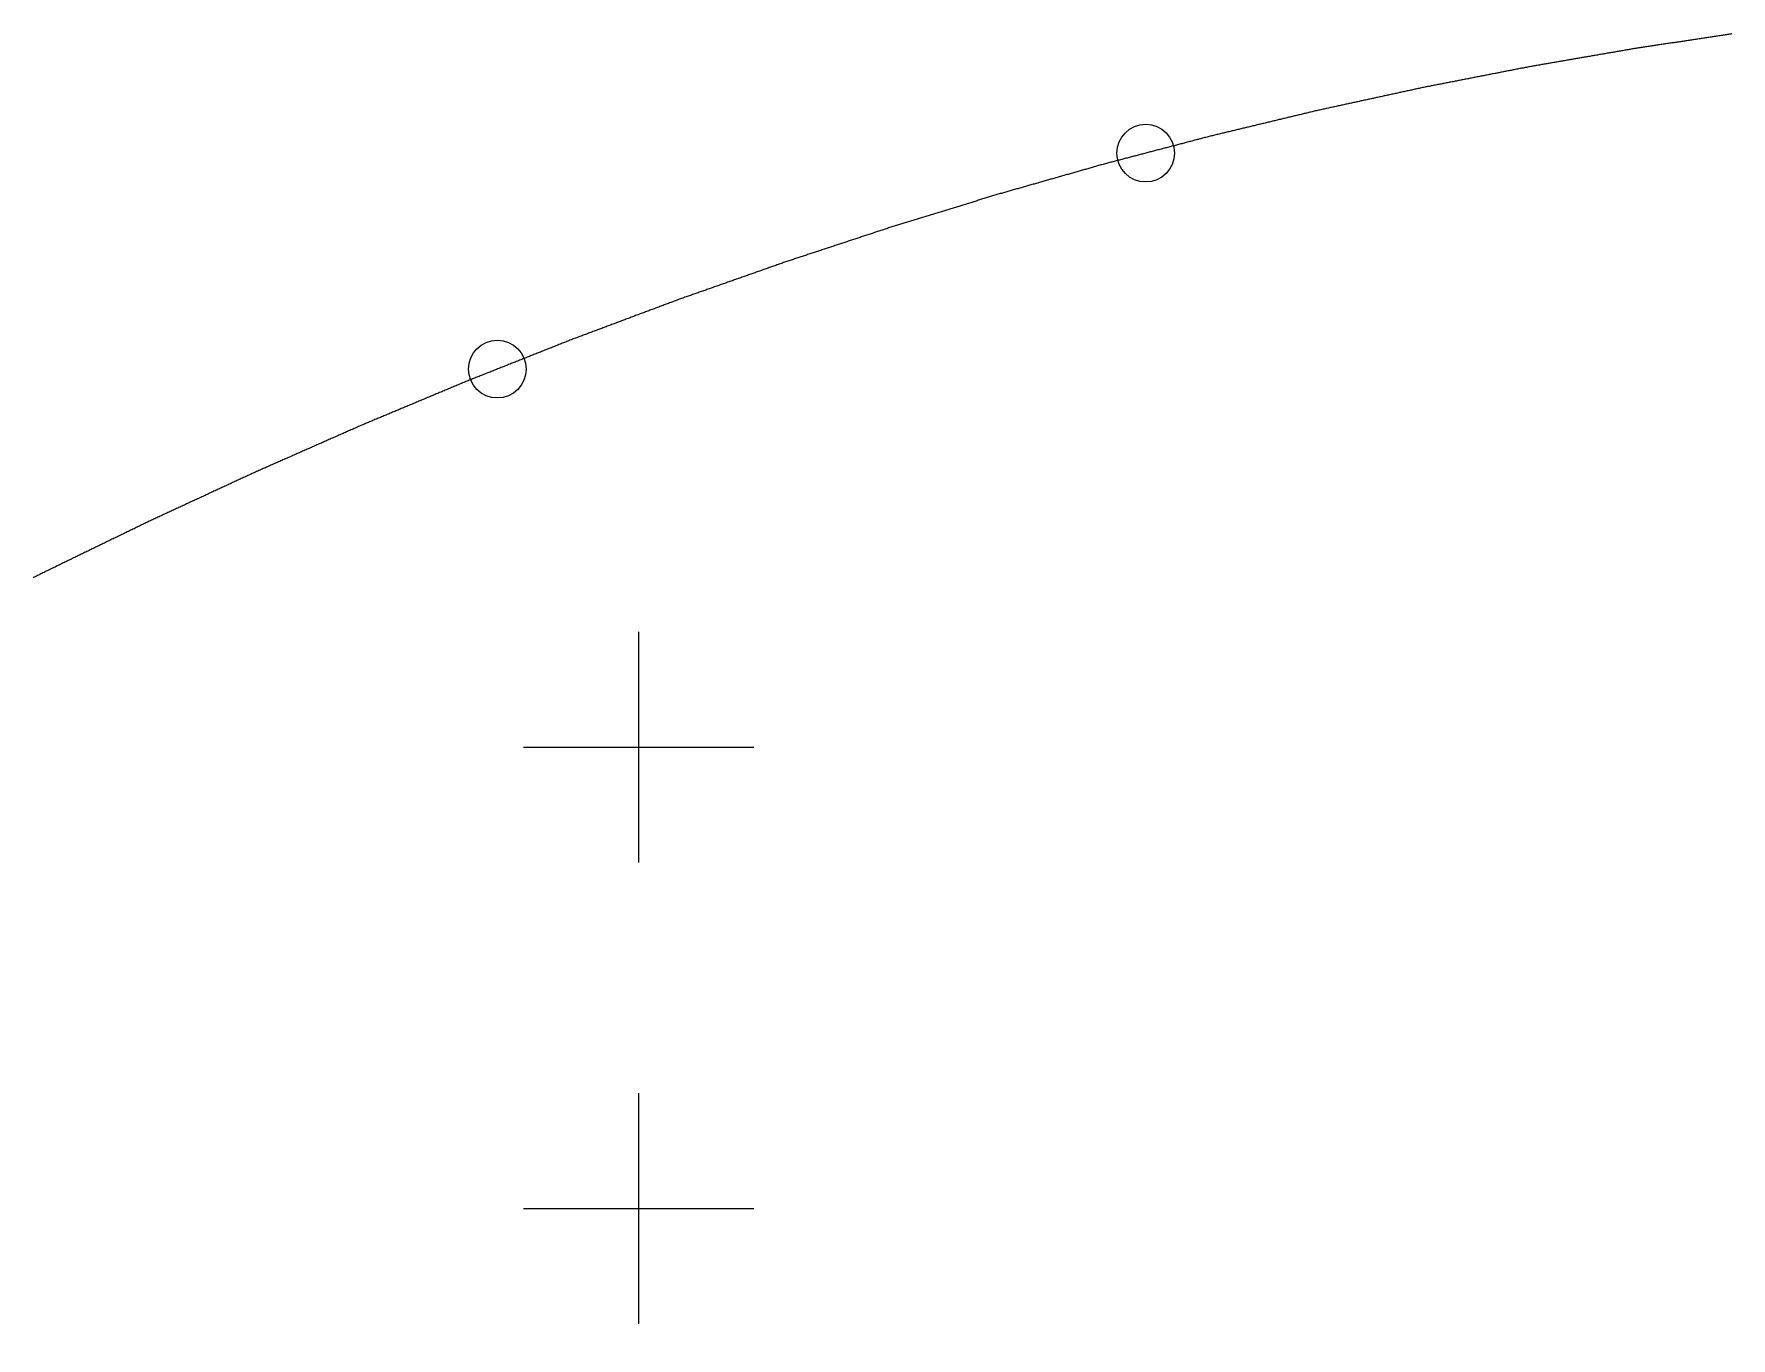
# Model space of a CAD drawing. Extents: x 2 to 292, y 1 to 254.
# Drawn here: x 131.33 to 146.05, y 20.42 to 31.73 of the extents above; entities that cross this region are included whole.
import ezdxf

# ---------------------------------------------------------------- set-up
doc = ezdxf.new("R2010")
doc.units = 0
doc.header["$PDMODE"] = 2
doc.header["$PDSIZE"] = 1
doc.layers.get('0').update_dxf_attribs({"linetype": 'CONTINUOUS'})
doc.layers.add('DRILLING', color=3, linetype='CONTINUOUS')
doc.layers.add('RIB_INDICATION', color=1, linetype='CONTINUOUS')

# ---------------------------------------------------------------- blocks, each defined once
blk = doc.blocks.new('*U103')
at = {"layer": 'DRILLING'}
blk.add_point((0, 0), dxfattribs=at)
blk = doc.blocks.new('*U104')
at = {"layer": 'DRILLING', "color": 0, "linetype": 'BYBLOCK'}
for p in [(0, 0), (4, 0), (8, 0)]:
    blk.add_blockref('*U103', p, dxfattribs=at)

msp = doc.modelspace()

# ---------------------------------------------------------------- linework, layer by layer
msp.add_polyline3d([(146.056, 31.7265, 0), (146.047, 31.725, 0), (146.037, 31.7236, 0), (146.028, 31.7222, 0), (146.018, 31.7208, 0), (146.009, 31.7193, 0), (145.999, 31.7179, 0), (145.99, 31.7165, 0), (145.98, 31.715, 0), (145.971, 31.7136, 0), (145.961, 31.7122, 0), (145.952, 31.7108, 0), (145.942, 31.7093, 0), (145.933, 31.7079, 0), (145.923, 31.7065, 0), (145.914, 31.7051, 0), (145.904, 31.7036, 0), (145.895, 31.7022, 0), (145.885, 31.7008, 0), (145.876, 31.6994, 0), (145.867, 31.6979, 0), (145.857, 31.6965, 0), (145.848, 31.6951, 0), (145.838, 31.6937, 0), (145.829, 31.6922, 0), (145.819, 31.6908, 0), (145.81, 31.6894, 0), (145.8, 31.688, 0), (145.791, 31.6865, 0), (145.781, 31.6851, 0), (145.772, 31.6837, 0), (145.762, 31.6823, 0), (145.753, 31.6808, 0), (145.743, 31.6794, 0), (145.734, 31.678, 0), (145.724, 31.6766, 0), (145.715, 31.6751, 0), (145.705, 31.6737, 0), (145.696, 31.6723, 0), (145.686, 31.6709, 0), (145.677, 31.6694, 0), (145.667, 31.668, 0), (145.658, 31.6666, 0), (145.648, 31.6652, 0), (145.639, 31.6637, 0), (145.63, 31.6623, 0), (145.62, 31.6609, 0), (145.611, 31.6595, 0), (145.601, 31.658, 0), (145.592, 31.6566, 0), (145.582, 31.6552, 0), (145.573, 31.6538, 0), (145.563, 31.6523, 0), (145.554, 31.6509, 0), (145.544, 31.6495, 0), (145.535, 31.6481, 0), (145.525, 31.6466, 0), (145.516, 31.6452, 0), (145.506, 31.6438, 0), (145.497, 31.6424, 0), (145.487, 31.6409, 0), (145.478, 31.6395, 0), (145.468, 31.6381, 0), (145.459, 31.6367, 0), (145.449, 31.6352, 0), (145.44, 31.6338, 0), (145.43, 31.6324, 0), (145.421, 31.631, 0), (145.411, 31.6295, 0), (145.402, 31.6281, 0), (145.393, 31.6267, 0), (145.383, 31.6253, 0), (145.374, 31.6238, 0), (145.364, 31.6224, 0), (145.355, 31.621, 0), (145.345, 31.6195, 0), (145.336, 31.6181, 0), (145.326, 31.6167, 0), (145.317, 31.6153, 0), (145.307, 31.6138, 0), (145.298, 31.6124, 0), (145.288, 31.611, 0), (145.279, 31.6096, 0), (145.269, 31.6081, 0), (145.26, 31.6067, 0), (145.25, 31.6053, 0), (145.241, 31.6039, 0), (145.231, 31.6024, 0), (145.222, 31.601, 0), (145.212, 31.5995, 0), (145.203, 31.5979, 0), (145.193, 31.5962, 0), (145.184, 31.5946, 0), (145.174, 31.593, 0), (145.165, 31.5913, 0), (145.156, 31.5897, 0), (145.146, 31.5881, 0), (145.137, 31.5864, 0), (145.127, 31.5848, 0), (145.118, 31.5831, 0), (145.108, 31.5815, 0), (145.099, 31.5799, 0), (145.089, 31.5782, 0), (145.08, 31.5766, 0), (145.07, 31.575, 0), (145.061, 31.5733, 0), (145.051, 31.5717, 0), (145.042, 31.57, 0), (145.032, 31.5684, 0), (145.023, 31.5668, 0), (145.013, 31.5651, 0), (145.004, 31.5635, 0), (144.994, 31.5618, 0), (144.985, 31.5602, 0), (144.975, 31.5586, 0), (144.966, 31.5569, 0), (144.956, 31.5553, 0), (144.947, 31.5537, 0), (144.937, 31.552, 0), (144.928, 31.5504, 0), (144.918, 31.5487, 0), (144.909, 31.5471, 0), (144.899, 31.5455, 0), (144.89, 31.5438, 0), (144.881, 31.5422, 0), (144.871, 31.5405, 0), (144.862, 31.5389, 0), (144.852, 31.5373, 0), (144.843, 31.5356, 0), (144.833, 31.534, 0), (144.824, 31.5324, 0), (144.814, 31.5307, 0), (144.805, 31.5291, 0), (144.795, 31.5274, 0), (144.786, 31.5258, 0), (144.776, 31.5242, 0), (144.767, 31.5225, 0), (144.757, 31.5209, 0), (144.748, 31.5193, 0), (144.738, 31.5176, 0), (144.729, 31.516, 0), (144.719, 31.5143, 0), (144.71, 31.5127, 0), (144.7, 31.5111, 0), (144.691, 31.5094, 0), (144.681, 31.5078, 0), (144.672, 31.5061, 0), (144.662, 31.5045, 0), (144.653, 31.5029, 0), (144.643, 31.5012, 0), (144.634, 31.4996, 0), (144.625, 31.498, 0), (144.615, 31.4963, 0), (144.606, 31.4947, 0), (144.596, 31.493, 0), (144.587, 31.4914, 0), (144.577, 31.4898, 0), (144.568, 31.4881, 0), (144.558, 31.4865, 0), (144.549, 31.4849, 0), (144.539, 31.4832, 0), (144.53, 31.4816, 0), (144.52, 31.4799, 0), (144.511, 31.4783, 0), (144.501, 31.4767, 0), (144.492, 31.475, 0), (144.482, 31.4734, 0), (144.473, 31.4717, 0), (144.463, 31.4701, 0), (144.454, 31.4685, 0), (144.444, 31.4668, 0), (144.435, 31.4652, 0), (144.425, 31.4636, 0), (144.416, 31.4619, 0), (144.406, 31.4603, 0), (144.397, 31.4586, 0), (144.387, 31.457, 0), (144.378, 31.4554, 0), (144.368, 31.4537, 0), (144.359, 31.4521, 0), (144.35, 31.4505, 0), (144.34, 31.4488, 0), (144.331, 31.4472, 0), (144.321, 31.4455, 0), (144.312, 31.4439, 0), (144.302, 31.4423, 0), (144.293, 31.4406, 0), (144.283, 31.4387, 0), (144.274, 31.4369, 0), (144.264, 31.435, 0), (144.255, 31.4332, 0), (144.245, 31.4313, 0), (144.236, 31.4295, 0), (144.226, 31.4276, 0), (144.217, 31.4258, 0), (144.207, 31.4239, 0), (144.198, 31.4221, 0), (144.188, 31.4202, 0), (144.179, 31.4184, 0), (144.169, 31.4165, 0), (144.16, 31.4146, 0), (144.15, 31.4128, 0), (144.141, 31.4109, 0), (144.131, 31.4091, 0), (144.122, 31.4072, 0), (144.112, 31.4054, 0), (144.103, 31.4035, 0), (144.093, 31.4017, 0), (144.084, 31.3998, 0), (144.075, 31.398, 0), (144.065, 31.3961, 0), (144.056, 31.3943, 0), (144.046, 31.3924, 0), (144.037, 31.3906, 0), (144.027, 31.3887, 0), (144.018, 31.3869, 0), (144.008, 31.385, 0), (143.999, 31.3832, 0), (143.989, 31.3813, 0), (143.98, 31.3795, 0), (143.97, 31.3776, 0), (143.961, 31.3758, 0), (143.951, 31.3739, 0), (143.942, 31.3721, 0), (143.932, 31.3702, 0), (143.923, 31.3684, 0), (143.913, 31.3665, 0), (143.904, 31.3647, 0), (143.894, 31.3628, 0), (143.885, 31.361, 0), (143.875, 31.3591, 0), (143.866, 31.3573, 0), (143.856, 31.3554, 0), (143.847, 31.3536, 0), (143.837, 31.3517, 0), (143.828, 31.3499, 0), (143.818, 31.348, 0), (143.809, 31.3462, 0), (143.799, 31.3443, 0), (143.79, 31.3425, 0), (143.781, 31.3406, 0), (143.771, 31.3388, 0), (143.762, 31.3369, 0), (143.752, 31.3351, 0), (143.743, 31.3332, 0), (143.733, 31.3314, 0), (143.724, 31.3295, 0), (143.714, 31.3277, 0), (143.705, 31.3258, 0), (143.695, 31.324, 0), (143.686, 31.3221, 0), (143.676, 31.3203, 0), (143.667, 31.3184, 0), (143.657, 31.3165, 0), (143.648, 31.3147, 0), (143.638, 31.3128, 0), (143.629, 31.311, 0), (143.619, 31.3091, 0), (143.61, 31.3073, 0), (143.6, 31.3054, 0), (143.591, 31.3036, 0), (143.581, 31.3017, 0), (143.572, 31.2999, 0), (143.562, 31.298, 0), (143.553, 31.2962, 0), (143.543, 31.2943, 0), (143.534, 31.2925, 0), (143.524, 31.2906, 0), (143.515, 31.2888, 0), (143.505, 31.2869, 0), (143.496, 31.2851, 0), (143.487, 31.2832, 0), (143.477, 31.2814, 0), (143.468, 31.2795, 0), (143.458, 31.2777, 0), (143.449, 31.2758, 0), (143.439, 31.274, 0), (143.43, 31.2721, 0), (143.42, 31.2703, 0), (143.411, 31.2684, 0), (143.401, 31.2666, 0), (143.392, 31.2647, 0), (143.382, 31.2629, 0), (143.373, 31.261, 0), (143.363, 31.2589, 0), (143.354, 31.2568, 0), (143.344, 31.2548, 0), (143.335, 31.2527, 0), (143.325, 31.2507, 0), (143.316, 31.2486, 0), (143.306, 31.2465, 0), (143.297, 31.2445, 0), (143.287, 31.2424, 0), (143.278, 31.2403, 0), (143.268, 31.2383, 0), (143.259, 31.2362, 0), (143.249, 31.2341, 0), (143.24, 31.2321, 0), (143.23, 31.23, 0), (143.221, 31.228, 0), (143.211, 31.2259, 0), (143.202, 31.2238, 0), (143.192, 31.2218, 0), (143.183, 31.2197, 0), (143.174, 31.2176, 0), (143.164, 31.2156, 0), (143.155, 31.2135, 0), (143.145, 31.2114, 0), (143.136, 31.2094, 0), (143.126, 31.2073, 0), (143.117, 31.2053, 0), (143.107, 31.2032, 0), (143.098, 31.2011, 0), (143.088, 31.1991, 0), (143.079, 31.197, 0), (143.069, 31.1949, 0), (143.06, 31.1929, 0), (143.05, 31.1908, 0), (143.041, 31.1887, 0), (143.031, 31.1867, 0), (143.022, 31.1846, 0), (143.012, 31.1826, 0), (143.003, 31.1805, 0), (142.993, 31.1784, 0), (142.984, 31.1764, 0), (142.974, 31.1743, 0), (142.965, 31.1722, 0), (142.955, 31.1702, 0), (142.946, 31.1681, 0), (142.936, 31.166, 0), (142.927, 31.164, 0), (142.917, 31.1619, 0), (142.908, 31.1599, 0), (142.898, 31.1578, 0), (142.889, 31.1557, 0), (142.879, 31.1537, 0), (142.87, 31.1516, 0), (142.86, 31.1495, 0), (142.851, 31.1475, 0), (142.842, 31.1454, 0), (142.832, 31.1433, 0), (142.823, 31.1413, 0), (142.813, 31.1392, 0), (142.804, 31.1372, 0), (142.794, 31.1351, 0), (142.785, 31.133, 0), (142.775, 31.131, 0), (142.766, 31.1289, 0), (142.756, 31.1268, 0), (142.747, 31.1248, 0), (142.737, 31.1227, 0), (142.728, 31.1206, 0), (142.718, 31.1186, 0), (142.709, 31.1165, 0), (142.699, 31.1145, 0), (142.69, 31.1124, 0), (142.68, 31.1103, 0), (142.671, 31.1083, 0), (142.661, 31.1062, 0), (142.652, 31.1041, 0), (142.642, 31.1021, 0), (142.633, 31.1, 0), (142.623, 31.0979, 0), (142.614, 31.0959, 0), (142.604, 31.0938, 0), (142.595, 31.0917, 0), (142.585, 31.0897, 0), (142.576, 31.0876, 0), (142.566, 31.0856, 0), (142.557, 31.0835, 0), (142.547, 31.0814, 0), (142.538, 31.0794, 0), (142.528, 31.0773, 0), (142.519, 31.0752, 0), (142.51, 31.0732, 0), (142.5, 31.0711, 0), (142.491, 31.069, 0), (142.481, 31.067, 0), (142.472, 31.0649, 0), (142.462, 31.0629, 0), (142.453, 31.0608, 0), (142.443, 31.0585, 0), (142.434, 31.0562, 0), (142.424, 31.0539, 0), (142.415, 31.0516, 0), (142.405, 31.0494, 0), (142.396, 31.0471, 0), (142.386, 31.0448, 0), (142.377, 31.0425, 0), (142.367, 31.0403, 0), (142.358, 31.038, 0), (142.348, 31.0357, 0), (142.339, 31.0334, 0), (142.329, 31.0312, 0), (142.32, 31.0289, 0), (142.31, 31.0266, 0), (142.301, 31.0243, 0), (142.291, 31.0221, 0), (142.282, 31.0198, 0), (142.272, 31.0175, 0), (142.263, 31.0152, 0), (142.253, 31.0129, 0), (142.244, 31.0107, 0), (142.234, 31.0084, 0), (142.225, 31.0061, 0), (142.215, 31.0038, 0), (142.206, 31.0016, 0), (142.196, 30.9993, 0), (142.187, 30.997, 0), (142.177, 30.9947, 0), (142.168, 30.9925, 0), (142.158, 30.9902, 0), (142.149, 30.9879, 0), (142.14, 30.9856, 0), (142.13, 30.9834, 0), (142.121, 30.9811, 0), (142.111, 30.9788, 0), (142.102, 30.9765, 0), (142.092, 30.9742, 0), (142.083, 30.972, 0), (142.073, 30.9697, 0), (142.064, 30.9674, 0), (142.054, 30.9651, 0), (142.045, 30.9629, 0), (142.035, 30.9606, 0), (142.026, 30.9583, 0), (142.016, 30.956, 0), (142.007, 30.9538, 0), (141.997, 30.9515, 0), (141.988, 30.9492, 0), (141.978, 30.9469, 0), (141.969, 30.9447, 0), (141.959, 30.9424, 0), (141.95, 30.9401, 0), (141.94, 30.9378, 0), (141.931, 30.9355, 0), (141.921, 30.9333, 0), (141.912, 30.931, 0), (141.902, 30.9287, 0), (141.893, 30.9264, 0), (141.883, 30.9242, 0), (141.874, 30.9219, 0), (141.864, 30.9196, 0), (141.855, 30.9173, 0), (141.845, 30.9151, 0), (141.836, 30.9128, 0), (141.826, 30.9105, 0), (141.817, 30.9082, 0), (141.807, 30.906, 0), (141.798, 30.9037, 0), (141.788, 30.9014, 0), (141.779, 30.8991, 0), (141.77, 30.8968, 0), (141.76, 30.8946, 0), (141.751, 30.8923, 0), (141.741, 30.89, 0), (141.732, 30.8877, 0), (141.722, 30.8855, 0), (141.713, 30.8832, 0), (141.703, 30.8809, 0), (141.694, 30.8786, 0), (141.684, 30.8764, 0), (141.675, 30.8741, 0), (141.665, 30.8718, 0), (141.656, 30.8695, 0), (141.646, 30.8673, 0), (141.637, 30.865, 0), (141.627, 30.8627, 0), (141.618, 30.8604, 0), (141.608, 30.8582, 0), (141.599, 30.8559, 0), (141.589, 30.8536, 0), (141.58, 30.8513, 0), (141.57, 30.849, 0), (141.561, 30.8468, 0), (141.551, 30.8445, 0), (141.542, 30.8422, 0), (141.532, 30.8399, 0), (141.523, 30.8374, 0), (141.513, 30.8349, 0), (141.504, 30.8324, 0), (141.494, 30.83, 0), (141.485, 30.8275, 0), (141.475, 30.825, 0), (141.466, 30.8225, 0), (141.456, 30.82, 0), (141.447, 30.8175, 0), (141.437, 30.815, 0), (141.428, 30.8125, 0), (141.418, 30.81, 0), (141.409, 30.8076, 0), (141.399, 30.8051, 0), (141.39, 30.8026, 0), (141.381, 30.8001, 0), (141.371, 30.7976, 0), (141.362, 30.7951, 0), (141.352, 30.7926, 0), (141.343, 30.7901, 0), (141.333, 30.7876, 0), (141.324, 30.7851, 0), (141.314, 30.7827, 0), (141.305, 30.7802, 0), (141.295, 30.7777, 0), (141.286, 30.7752, 0), (141.276, 30.7727, 0), (141.267, 30.7702, 0), (141.257, 30.7677, 0), (141.248, 30.7652, 0), (141.238, 30.7627, 0), (141.229, 30.7603, 0), (141.219, 30.7578, 0), (141.21, 30.7553, 0), (141.2, 30.7528, 0), (141.191, 30.7503, 0), (141.181, 30.7478, 0), (141.172, 30.7453, 0), (141.162, 30.7428, 0), (141.153, 30.7403, 0), (141.143, 30.7379, 0), (141.134, 30.7354, 0), (141.124, 30.7329, 0), (141.115, 30.7304, 0), (141.105, 30.7279, 0), (141.096, 30.7254, 0), (141.086, 30.7229, 0), (141.077, 30.7204, 0), (141.067, 30.7179, 0), (141.058, 30.7154, 0), (141.048, 30.713, 0), (141.039, 30.7105, 0), (141.029, 30.708, 0), (141.02, 30.7055, 0), (141.01, 30.703, 0), (141.001, 30.7005, 0), (140.991, 30.698, 0), (140.982, 30.6955, 0), (140.972, 30.693, 0), (140.963, 30.6906, 0), (140.953, 30.6881, 0), (140.944, 30.6856, 0), (140.935, 30.6831, 0), (140.925, 30.6806, 0), (140.916, 30.6781, 0), (140.906, 30.6756, 0), (140.897, 30.6731, 0), (140.887, 30.6706, 0), (140.878, 30.6682, 0), (140.868, 30.6657, 0), (140.859, 30.6632, 0), (140.849, 30.6607, 0), (140.84, 30.6582, 0), (140.83, 30.6557, 0), (140.821, 30.6532, 0), (140.811, 30.6507, 0), (140.802, 30.6482, 0), (140.792, 30.6457, 0), (140.783, 30.6433, 0), (140.773, 30.6408, 0), (140.764, 30.6383, 0), (140.754, 30.6358, 0), (140.745, 30.6333, 0), (140.735, 30.6308, 0), (140.726, 30.6283, 0), (140.716, 30.6258, 0), (140.707, 30.6233, 0), (140.697, 30.6209, 0), (140.688, 30.6184, 0), (140.678, 30.6159, 0), (140.669, 30.6134, 0), (140.659, 30.6109, 0), (140.65, 30.6084, 0), (140.64, 30.6059, 0), (140.631, 30.6034, 0), (140.621, 30.6009, 0), (140.612, 30.5984, 0), (140.602, 30.5957, 0), (140.593, 30.593, 0), (140.583, 30.5903, 0), (140.574, 30.5876, 0), (140.564, 30.5849, 0), (140.555, 30.5822, 0), (140.545, 30.5795, 0), (140.536, 30.5768, 0), (140.526, 30.5741, 0), (140.517, 30.5714, 0), (140.507, 30.5687, 0), (140.498, 30.566, 0), (140.488, 30.5633, 0), (140.479, 30.5606, 0), (140.47, 30.5579, 0), (140.46, 30.5552, 0), (140.451, 30.5525, 0), (140.441, 30.5498, 0), (140.432, 30.5471, 0), (140.422, 30.5444, 0), (140.413, 30.5417, 0), (140.403, 30.539, 0), (140.394, 30.5363, 0), (140.384, 30.5336, 0), (140.375, 30.5309, 0), (140.365, 30.5282, 0), (140.356, 30.5255, 0), (140.346, 30.5228, 0), (140.337, 30.5201, 0), (140.327, 30.5174, 0), (140.318, 30.5147, 0), (140.308, 30.512, 0), (140.299, 30.5093, 0), (140.289, 30.5066, 0), (140.28, 30.5039, 0), (140.27, 30.5012, 0), (140.261, 30.4985, 0), (140.251, 30.4958, 0), (140.242, 30.4931, 0), (140.232, 30.4904, 0), (140.223, 30.4877, 0), (140.213, 30.485, 0), (140.204, 30.4823, 0), (140.194, 30.4795, 0), (140.185, 30.4768, 0), (140.175, 30.4741, 0), (140.166, 30.4714, 0), (140.156, 30.4687, 0), (140.147, 30.466, 0), (140.137, 30.4633, 0), (140.128, 30.4606, 0), (140.118, 30.4579, 0), (140.109, 30.4552, 0), (140.099, 30.4525, 0), (140.09, 30.4498, 0), (140.08, 30.4471, 0), (140.071, 30.4444, 0), (140.061, 30.4417, 0), (140.052, 30.439, 0), (140.042, 30.4363, 0), (140.033, 30.4336, 0), (140.023, 30.4309, 0), (140.014, 30.4282, 0), (140.004, 30.4255, 0), (139.995, 30.4228, 0), (139.985, 30.4201, 0), (139.976, 30.4174, 0), (139.966, 30.4147, 0), (139.957, 30.412, 0), (139.948, 30.4093, 0), (139.938, 30.4066, 0), (139.929, 30.4039, 0), (139.919, 30.4012, 0), (139.91, 30.3985, 0), (139.9, 30.3958, 0), (139.891, 30.3931, 0), (139.881, 30.3904, 0), (139.872, 30.3877, 0), (139.862, 30.385, 0), (139.853, 30.3823, 0), (139.843, 30.3796, 0), (139.834, 30.3769, 0), (139.824, 30.3742, 0), (139.815, 30.3715, 0), (139.805, 30.3688, 0), (139.796, 30.3661, 0), (139.786, 30.3634, 0), (139.777, 30.3607, 0), (139.767, 30.358, 0), (139.758, 30.3553, 0), (139.748, 30.3526, 0), (139.739, 30.3499, 0), (139.729, 30.3472, 0), (139.72, 30.3444, 0), (139.71, 30.3417, 0), (139.701, 30.339, 0), (139.691, 30.3363, 0), (139.682, 30.3334, 0), (139.672, 30.3305, 0), (139.663, 30.3276, 0), (139.653, 30.3247, 0), (139.644, 30.3218, 0), (139.634, 30.3188, 0), (139.625, 30.3159, 0), (139.615, 30.313, 0), (139.606, 30.3101, 0), (139.596, 30.3072, 0), (139.587, 30.3043, 0), (139.577, 30.3014, 0), (139.568, 30.2984, 0), (139.558, 30.2955, 0), (139.549, 30.2926, 0), (139.539, 30.2897, 0), (139.53, 30.2868, 0), (139.52, 30.2839, 0), (139.511, 30.281, 0), (139.501, 30.278, 0), (139.492, 30.2751, 0), (139.482, 30.2722, 0), (139.473, 30.2693, 0), (139.463, 30.2664, 0), (139.454, 30.2635, 0), (139.444, 30.2606, 0), (139.435, 30.2576, 0), (139.425, 30.2547, 0), (139.416, 30.2518, 0), (139.406, 30.2489, 0), (139.397, 30.246, 0), (139.387, 30.2431, 0), (139.378, 30.2401, 0), (139.368, 30.2372, 0), (139.359, 30.2343, 0), (139.35, 30.2314, 0), (139.34, 30.2285, 0), (139.331, 30.2256, 0), (139.321, 30.2227, 0), (139.312, 30.2197, 0), (139.302, 30.2168, 0), (139.293, 30.2139, 0), (139.283, 30.211, 0), (139.274, 30.2081, 0), (139.264, 30.2052, 0), (139.255, 30.2023, 0), (139.245, 30.1993, 0), (139.236, 30.1964, 0), (139.226, 30.1935, 0), (139.217, 30.1906, 0), (139.207, 30.1877, 0), (139.198, 30.1848, 0), (139.188, 30.1819, 0), (139.179, 30.1789, 0), (139.169, 30.176, 0), (139.16, 30.1731, 0), (139.15, 30.1702, 0), (139.141, 30.1673, 0), (139.131, 30.1644, 0), (139.122, 30.1614, 0), (139.112, 30.1585, 0), (139.103, 30.1556, 0), (139.093, 30.1527, 0), (139.084, 30.1498, 0), (139.074, 30.1469, 0), (139.065, 30.144, 0), (139.055, 30.141, 0), (139.046, 30.1381, 0), (139.036, 30.1352, 0), (139.027, 30.1323, 0), (139.017, 30.1294, 0), (139.008, 30.1265, 0), (138.998, 30.1236, 0), (138.989, 30.1206, 0), (138.979, 30.1177, 0), (138.97, 30.1148, 0), (138.96, 30.1119, 0), (138.951, 30.109, 0), (138.941, 30.1061, 0), (138.932, 30.1032, 0), (138.922, 30.1002, 0), (138.913, 30.0973, 0), (138.903, 30.0944, 0), (138.894, 30.0915, 0), (138.884, 30.0886, 0), (138.875, 30.0857, 0), (138.865, 30.0828, 0), (138.856, 30.0798, 0), (138.846, 30.0769, 0), (138.837, 30.074, 0), (138.827, 30.0711, 0), (138.818, 30.0682, 0), (138.808, 30.0653, 0), (138.799, 30.0623, 0), (138.789, 30.0594, 0), (138.78, 30.0565, 0), (138.77, 30.0536, 0), (138.761, 30.0505, 0), (138.751, 30.0474, 0), (138.742, 30.0442, 0), (138.732, 30.0411, 0), (138.723, 30.038, 0), (138.713, 30.0348, 0), (138.704, 30.0317, 0), (138.694, 30.0286, 0), (138.685, 30.0255, 0), (138.675, 30.0223, 0), (138.666, 30.0192, 0), (138.657, 30.0161, 0), (138.647, 30.0129, 0), (138.638, 30.0098, 0), (138.628, 30.0067, 0), (138.619, 30.0036, 0), (138.609, 30.0004, 0), (138.6, 29.9973, 0), (138.59, 29.9942, 0), (138.581, 29.9911, 0), (138.571, 29.9879, 0), (138.562, 29.9848, 0), (138.552, 29.9817, 0), (138.543, 29.9785, 0), (138.533, 29.9754, 0), (138.524, 29.9723, 0), (138.514, 29.9692, 0), (138.505, 29.966, 0), (138.495, 29.9629, 0), (138.486, 29.9598, 0), (138.476, 29.9567, 0), (138.467, 29.9535, 0), (138.457, 29.9504, 0), (138.448, 29.9473, 0), (138.438, 29.9441, 0), (138.429, 29.941, 0), (138.419, 29.9379, 0), (138.41, 29.9348, 0), (138.4, 29.9316, 0), (138.391, 29.9285, 0), (138.381, 29.9254, 0), (138.372, 29.9222, 0), (138.362, 29.9191, 0), (138.353, 29.916, 0), (138.343, 29.9129, 0), (138.334, 29.9097, 0), (138.324, 29.9066, 0), (138.315, 29.9035, 0), (138.305, 29.9004, 0), (138.296, 29.8972, 0), (138.286, 29.8941, 0), (138.277, 29.891, 0), (138.267, 29.8878, 0), (138.258, 29.8847, 0), (138.248, 29.8816, 0), (138.239, 29.8785, 0), (138.229, 29.8753, 0), (138.22, 29.8722, 0), (138.21, 29.8691, 0), (138.201, 29.866, 0), (138.191, 29.8628, 0), (138.182, 29.8597, 0), (138.172, 29.8566, 0), (138.163, 29.8534, 0), (138.153, 29.8503, 0), (138.144, 29.8472, 0), (138.134, 29.8441, 0), (138.125, 29.8409, 0), (138.115, 29.8378, 0), (138.106, 29.8347, 0), (138.096, 29.8316, 0), (138.087, 29.8284, 0), (138.077, 29.8253, 0), (138.068, 29.8222, 0), (138.058, 29.819, 0), (138.049, 29.8159, 0), (138.039, 29.8128, 0), (138.03, 29.8097, 0), (138.02, 29.8065, 0), (138.011, 29.8034, 0), (138.001, 29.8003, 0), (137.992, 29.7971, 0), (137.982, 29.794, 0), (137.973, 29.7909, 0), (137.963, 29.7878, 0), (137.954, 29.7846, 0), (137.944, 29.7815, 0), (137.935, 29.7784, 0), (137.925, 29.7753, 0), (137.916, 29.7721, 0), (137.906, 29.769, 0), (137.897, 29.7659, 0), (137.887, 29.7627, 0), (137.878, 29.7596, 0), (137.868, 29.7565, 0), (137.859, 29.7534, 0), (137.849, 29.7502, 0), (137.84, 29.7469, 0), (137.83, 29.7436, 0), (137.821, 29.7402, 0), (137.811, 29.7369, 0), (137.802, 29.7335, 0), (137.792, 29.7302, 0), (137.783, 29.7269, 0), (137.773, 29.7235, 0), (137.764, 29.7202, 0), (137.755, 29.7168, 0), (137.745, 29.7135, 0), (137.736, 29.7102, 0), (137.726, 29.7068, 0), (137.717, 29.7035, 0), (137.707, 29.7001, 0), (137.698, 29.6968, 0), (137.688, 29.6935, 0), (137.679, 29.6901, 0), (137.669, 29.6868, 0), (137.66, 29.6834, 0), (137.65, 29.6801, 0), (137.641, 29.6768, 0), (137.631, 29.6734, 0), (137.622, 29.6701, 0), (137.612, 29.6667, 0), (137.603, 29.6634, 0), (137.593, 29.6601, 0), (137.584, 29.6567, 0), (137.574, 29.6534, 0), (137.565, 29.65, 0), (137.555, 29.6467, 0), (137.546, 29.6434, 0), (137.536, 29.64, 0), (137.527, 29.6367, 0), (137.517, 29.6333, 0), (137.508, 29.63, 0), (137.498, 29.6267, 0), (137.489, 29.6233, 0), (137.479, 29.62, 0), (137.47, 29.6166, 0), (137.46, 29.6133, 0), (137.451, 29.61, 0), (137.441, 29.6066, 0), (137.432, 29.6033, 0), (137.422, 29.5999, 0), (137.413, 29.5966, 0), (137.403, 29.5933, 0), (137.394, 29.5899, 0), (137.384, 29.5866, 0), (137.375, 29.5832, 0), (137.365, 29.5799, 0), (137.356, 29.5766, 0), (137.346, 29.5732, 0), (137.337, 29.5699, 0), (137.327, 29.5665, 0), (137.318, 29.5632, 0), (137.308, 29.5599, 0), (137.299, 29.5565, 0), (137.289, 29.5532, 0), (137.28, 29.5498, 0), (137.27, 29.5465, 0), (137.261, 29.5431, 0), (137.251, 29.5398, 0), (137.242, 29.5365, 0), (137.232, 29.5331, 0), (137.223, 29.5298, 0), (137.213, 29.5264, 0), (137.204, 29.5231, 0), (137.194, 29.5198, 0), (137.185, 29.5164, 0), (137.175, 29.5131, 0), (137.166, 29.5097, 0), (137.156, 29.5064, 0), (137.147, 29.5031, 0), (137.137, 29.4997, 0), (137.128, 29.4964, 0), (137.118, 29.493, 0), (137.109, 29.4897, 0), (137.099, 29.4864, 0), (137.09, 29.483, 0), (137.08, 29.4797, 0), (137.071, 29.4763, 0), (137.061, 29.473, 0), (137.052, 29.4697, 0), (137.042, 29.4663, 0), (137.033, 29.463, 0), (137.023, 29.4596, 0), (137.014, 29.4563, 0), (137.004, 29.453, 0), (136.995, 29.4496, 0), (136.985, 29.4463, 0), (136.976, 29.4429, 0), (136.966, 29.4396, 0), (136.957, 29.4363, 0), (136.947, 29.4329, 0), (136.938, 29.4296, 0), (136.928, 29.4262, 0), (136.919, 29.4227, 0), (136.909, 29.4192, 0), (136.9, 29.4156, 0), (136.89, 29.4121, 0), (136.881, 29.4085, 0), (136.871, 29.4049, 0), (136.862, 29.4014, 0), (136.852, 29.3978, 0), (136.843, 29.3943, 0), (136.833, 29.3907, 0), (136.824, 29.3872, 0), (136.814, 29.3836, 0), (136.805, 29.3801, 0), (136.795, 29.3765, 0), (136.786, 29.373, 0), (136.776, 29.3694, 0), (136.767, 29.3659, 0), (136.757, 29.3623, 0), (136.748, 29.3588, 0), (136.738, 29.3552, 0), (136.729, 29.3516, 0), (136.719, 29.3481, 0), (136.71, 29.3445, 0), (136.7, 29.341, 0), (136.691, 29.3374, 0), (136.681, 29.3339, 0), (136.672, 29.3303, 0), (136.662, 29.3268, 0), (136.653, 29.3232, 0), (136.643, 29.3197, 0), (136.634, 29.3161, 0), (136.624, 29.3126, 0), (136.615, 29.309, 0), (136.605, 29.3055, 0), (136.596, 29.3019, 0), (136.586, 29.2984, 0), (136.577, 29.2948, 0), (136.567, 29.2912, 0), (136.558, 29.2877, 0), (136.548, 29.2841, 0), (136.539, 29.2806, 0), (136.529, 29.277, 0), (136.52, 29.2735, 0), (136.51, 29.2699, 0), (136.501, 29.2664, 0), (136.491, 29.2628, 0), (136.482, 29.2593, 0), (136.472, 29.2557, 0), (136.463, 29.2522, 0), (136.453, 29.2486, 0), (136.444, 29.2451, 0), (136.434, 29.2415, 0), (136.425, 29.238, 0), (136.415, 29.2344, 0), (136.406, 29.2308, 0), (136.396, 29.2273, 0), (136.387, 29.2237, 0), (136.377, 29.2202, 0), (136.368, 29.2166, 0), (136.358, 29.2131, 0), (136.349, 29.2095, 0), (136.339, 29.206, 0), (136.33, 29.2024, 0), (136.32, 29.1989, 0), (136.311, 29.1953, 0), (136.301, 29.1918, 0), (136.292, 29.1882, 0), (136.282, 29.1847, 0), (136.273, 29.1811, 0), (136.263, 29.1775, 0), (136.254, 29.174, 0), (136.244, 29.1704, 0), (136.235, 29.1669, 0), (136.225, 29.1633, 0), (136.216, 29.1598, 0), (136.206, 29.1562, 0), (136.197, 29.1527, 0), (136.187, 29.1491, 0), (136.178, 29.1456, 0), (136.168, 29.142, 0), (136.159, 29.1385, 0), (136.149, 29.1349, 0), (136.14, 29.1314, 0), (136.13, 29.1278, 0), (136.121, 29.1243, 0), (136.111, 29.1207, 0), (136.102, 29.1171, 0), (136.092, 29.1136, 0), (136.083, 29.11, 0), (136.073, 29.1065, 0), (136.064, 29.1029, 0), (136.054, 29.0994, 0), (136.045, 29.0958, 0), (136.035, 29.0923, 0), (136.026, 29.0887, 0), (136.016, 29.0852, 0), (136.007, 29.0816, 0), (135.997, 29.0779, 0), (135.988, 29.0741, 0), (135.978, 29.0704, 0), (135.969, 29.0666, 0), (135.959, 29.0628, 0), (135.95, 29.0591, 0), (135.94, 29.0553, 0), (135.931, 29.0515, 0), (135.921, 29.0478, 0), (135.912, 29.044, 0), (135.902, 29.0402, 0), (135.893, 29.0365, 0), (135.883, 29.0327, 0), (135.874, 29.0289, 0), (135.864, 29.0252, 0), (135.855, 29.0214, 0), (135.845, 29.0176, 0), (135.836, 29.0139, 0), (135.826, 29.0101, 0), (135.817, 29.0063, 0), (135.807, 29.0026, 0), (135.798, 28.9988, 0), (135.788, 28.995, 0), (135.779, 28.9913, 0), (135.769, 28.9875, 0), (135.76, 28.9837, 0), (135.75, 28.98, 0), (135.741, 28.9762, 0), (135.731, 28.9724, 0), (135.722, 28.9687, 0), (135.712, 28.9649, 0), (135.703, 28.9611, 0), (135.693, 28.9574, 0), (135.684, 28.9536, 0), (135.674, 28.9498, 0), (135.665, 28.9461, 0), (135.655, 28.9423, 0), (135.646, 28.9385, 0), (135.636, 28.9348, 0), (135.627, 28.931, 0), (135.617, 28.9273, 0), (135.608, 28.9235, 0), (135.598, 28.9197, 0), (135.589, 28.916, 0), (135.579, 28.9122, 0), (135.57, 28.9084, 0), (135.56, 28.9047, 0), (135.551, 28.9009, 0), (135.541, 28.8971, 0), (135.532, 28.8934, 0), (135.522, 28.8896, 0), (135.513, 28.8858, 0), (135.503, 28.8821, 0), (135.494, 28.8783, 0), (135.484, 28.8745, 0), (135.475, 28.8708, 0), (135.465, 28.867, 0), (135.456, 28.8632, 0), (135.446, 28.8595, 0), (135.437, 28.8557, 0), (135.427, 28.8519, 0), (135.418, 28.8482, 0), (135.408, 28.8444, 0), (135.399, 28.8406, 0), (135.389, 28.8369, 0), (135.38, 28.8331, 0), (135.37, 28.8293, 0), (135.361, 28.8256, 0), (135.351, 28.8218, 0), (135.342, 28.818, 0), (135.332, 28.8143, 0), (135.323, 28.8105, 0), (135.313, 28.8067, 0), (135.304, 28.803, 0), (135.294, 28.7992, 0), (135.285, 28.7954, 0), (135.275, 28.7917, 0), (135.266, 28.7879, 0), (135.256, 28.7841, 0), (135.247, 28.7804, 0), (135.237, 28.7766, 0), (135.228, 28.7729, 0), (135.218, 28.7691, 0), (135.209, 28.7653, 0), (135.199, 28.7616, 0), (135.19, 28.7578, 0), (135.18, 28.754, 0), (135.171, 28.7503, 0), (135.161, 28.7465, 0), (135.152, 28.7427, 0), (135.142, 28.739, 0), (135.133, 28.7352, 0), (135.123, 28.7314, 0), (135.114, 28.7277, 0), (135.104, 28.7239, 0), (135.095, 28.7201, 0), (135.085, 28.7164, 0), (135.076, 28.7124, 0), (135.066, 28.7085, 0), (135.057, 28.7045, 0), (135.047, 28.7005, 0), (135.038, 28.6965, 0), (135.028, 28.6925, 0), (135.019, 28.6886, 0), (135.009, 28.6846, 0), (135, 28.6806, 0), (134.99, 28.6766, 0), (134.981, 28.6726, 0), (134.971, 28.6687, 0), (134.962, 28.6647, 0), (134.952, 28.6607, 0), (134.943, 28.6567, 0), (134.933, 28.6528, 0), (134.924, 28.6488, 0), (134.914, 28.6448, 0), (134.905, 28.6408, 0), (134.895, 28.6368, 0), (134.886, 28.6329, 0), (134.876, 28.6289, 0), (134.867, 28.6249, 0), (134.857, 28.6209, 0), (134.848, 28.6169, 0), (134.838, 28.613, 0), (134.829, 28.609, 0), (134.819, 28.605, 0), (134.81, 28.601, 0), (134.8, 28.597, 0), (134.791, 28.5931, 0), (134.781, 28.5891, 0), (134.772, 28.5851, 0), (134.762, 28.5811, 0), (134.753, 28.5772, 0), (134.743, 28.5732, 0), (134.734, 28.5692, 0), (134.724, 28.5652, 0), (134.715, 28.5612, 0), (134.705, 28.5573, 0), (134.696, 28.5533, 0), (134.686, 28.5493, 0), (134.677, 28.5453, 0), (134.667, 28.5413, 0), (134.658, 28.5374, 0), (134.648, 28.5334, 0), (134.639, 28.5294, 0), (134.629, 28.5254, 0), (134.62, 28.5215, 0), (134.61, 28.5175, 0), (134.601, 28.5135, 0), (134.591, 28.5095, 0), (134.582, 28.5055, 0), (134.572, 28.5016, 0), (134.563, 28.4976, 0), (134.553, 28.4936, 0), (134.544, 28.4896, 0), (134.534, 28.4856, 0), (134.525, 28.4817, 0), (134.515, 28.4777, 0), (134.506, 28.4737, 0), (134.496, 28.4697, 0), (134.487, 28.4658, 0), (134.477, 28.4618, 0), (134.468, 28.4578, 0), (134.458, 28.4538, 0), (134.449, 28.4498, 0), (134.439, 28.4459, 0), (134.43, 28.4419, 0), (134.42, 28.4379, 0), (134.411, 28.4339, 0), (134.401, 28.4299, 0), (134.392, 28.426, 0), (134.382, 28.422, 0), (134.373, 28.418, 0), (134.363, 28.414, 0), (134.354, 28.4101, 0), (134.344, 28.4061, 0), (134.335, 28.4021, 0), (134.325, 28.3981, 0), (134.316, 28.3941, 0), (134.306, 28.3902, 0), (134.297, 28.3862, 0), (134.287, 28.3822, 0), (134.278, 28.3782, 0), (134.268, 28.3742, 0), (134.259, 28.3703, 0), (134.249, 28.3663, 0), (134.24, 28.3623, 0), (134.23, 28.3583, 0), (134.221, 28.3544, 0), (134.211, 28.3504, 0), (134.202, 28.3464, 0), (134.192, 28.3424, 0), (134.183, 28.3384, 0), (134.173, 28.3345, 0), (134.164, 28.3305, 0), (134.154, 28.3263, 0), (134.145, 28.3222, 0), (134.135, 28.318, 0), (134.126, 28.3138, 0), (134.116, 28.3096, 0), (134.107, 28.3054, 0), (134.097, 28.3012, 0), (134.088, 28.297, 0), (134.078, 28.2928, 0), (134.069, 28.2886, 0), (134.059, 28.2844, 0), (134.05, 28.2802, 0), (134.04, 28.2761, 0), (134.031, 28.2719, 0), (134.021, 28.2677, 0), (134.012, 28.2635, 0), (134.002, 28.2593, 0), (133.993, 28.2551, 0), (133.983, 28.2509, 0), (133.974, 28.2467, 0), (133.964, 28.2425, 0), (133.955, 28.2383, 0), (133.945, 28.2341, 0), (133.936, 28.2299, 0), (133.926, 28.2258, 0), (133.917, 28.2216, 0), (133.907, 28.2174, 0), (133.898, 28.2132, 0), (133.888, 28.209, 0), (133.879, 28.2048, 0), (133.869, 28.2006, 0), (133.86, 28.1964, 0), (133.85, 28.1922, 0), (133.841, 28.188, 0), (133.831, 28.1838, 0), (133.822, 28.1796, 0), (133.812, 28.1755, 0), (133.803, 28.1713, 0), (133.793, 28.1671, 0), (133.784, 28.1629, 0), (133.774, 28.1587, 0), (133.765, 28.1545, 0), (133.755, 28.1503, 0), (133.746, 28.1461, 0), (133.736, 28.1419, 0), (133.727, 28.1377, 0), (133.717, 28.1335, 0), (133.708, 28.1294, 0), (133.698, 28.1252, 0), (133.689, 28.121, 0), (133.679, 28.1168, 0), (133.67, 28.1126, 0), (133.66, 28.1084, 0), (133.651, 28.1042, 0), (133.641, 28.1, 0), (133.632, 28.0958, 0), (133.622, 28.0916, 0), (133.613, 28.0874, 0), (133.603, 28.0832, 0), (133.594, 28.0791, 0), (133.584, 28.0749, 0), (133.575, 28.0707, 0), (133.565, 28.0665, 0), (133.556, 28.0623, 0), (133.546, 28.0581, 0), (133.537, 28.0539, 0), (133.527, 28.0497, 0), (133.518, 28.0455, 0), (133.508, 28.0413, 0), (133.499, 28.0371, 0), (133.489, 28.033, 0), (133.48, 28.0288, 0), (133.47, 28.0246, 0), (133.461, 28.0204, 0), (133.451, 28.0162, 0), (133.442, 28.012, 0), (133.432, 28.0078, 0), (133.423, 28.0036, 0), (133.413, 27.9994, 0), (133.404, 27.9952, 0), (133.394, 27.991, 0), (133.385, 27.9868, 0), (133.375, 27.9827, 0), (133.366, 27.9785, 0), (133.356, 27.9743, 0), (133.347, 27.9701, 0), (133.337, 27.9659, 0), (133.327, 27.9617, 0), (133.318, 27.9575, 0), (133.308, 27.9533, 0), (133.299, 27.9491, 0), (133.289, 27.9449, 0), (133.28, 27.9407, 0), (133.27, 27.9365, 0), (133.261, 27.9324, 0), (133.251, 27.9282, 0), (133.242, 27.924, 0), (133.232, 27.9196, 0), (133.223, 27.9152, 0), (133.213, 27.9108, 0), (133.204, 27.9064, 0), (133.194, 27.902, 0), (133.185, 27.8976, 0), (133.175, 27.8932, 0), (133.166, 27.8888, 0), (133.156, 27.8844, 0), (133.147, 27.88, 0), (133.137, 27.8756, 0), (133.128, 27.8712, 0), (133.118, 27.8668, 0), (133.109, 27.8624, 0), (133.099, 27.858, 0), (133.09, 27.8536, 0), (133.08, 27.8492, 0), (133.071, 27.8448, 0), (133.061, 27.8404, 0), (133.052, 27.836, 0), (133.042, 27.8316, 0), (133.033, 27.8271, 0), (133.023, 27.8227, 0), (133.014, 27.8183, 0), (133.004, 27.8139, 0), (132.995, 27.8095, 0), (132.985, 27.8051, 0), (132.976, 27.8007, 0), (132.966, 27.7963, 0), (132.957, 27.7919, 0), (132.947, 27.7875, 0), (132.938, 27.7831, 0), (132.928, 27.7787, 0), (132.919, 27.7743, 0), (132.909, 27.7699, 0), (132.9, 27.7655, 0), (132.89, 27.7611, 0), (132.881, 27.7567, 0), (132.871, 27.7523, 0), (132.862, 27.7479, 0), (132.852, 27.7435, 0), (132.843, 27.7391, 0), (132.833, 27.7347, 0), (132.824, 27.7303, 0), (132.814, 27.7259, 0), (132.805, 27.7215, 0), (132.795, 27.717, 0), (132.786, 27.7126, 0), (132.776, 27.7082, 0), (132.767, 27.7038, 0), (132.757, 27.6994, 0), (132.748, 27.695, 0), (132.738, 27.6906, 0), (132.729, 27.6862, 0), (132.719, 27.6818, 0), (132.71, 27.6774, 0), (132.7, 27.673, 0), (132.691, 27.6686, 0), (132.681, 27.6642, 0), (132.672, 27.6598, 0), (132.662, 27.6554, 0), (132.653, 27.651, 0), (132.643, 27.6466, 0), (132.634, 27.6422, 0), (132.624, 27.6378, 0), (132.615, 27.6334, 0), (132.605, 27.629, 0), (132.596, 27.6246, 0), (132.586, 27.6202, 0), (132.577, 27.6158, 0), (132.567, 27.6113, 0), (132.558, 27.6069, 0), (132.548, 27.6025, 0), (132.539, 27.5981, 0), (132.529, 27.5937, 0), (132.52, 27.5893, 0), (132.51, 27.5849, 0), (132.501, 27.5805, 0), (132.491, 27.5761, 0), (132.482, 27.5717, 0), (132.472, 27.5673, 0), (132.463, 27.5629, 0), (132.453, 27.5585, 0), (132.444, 27.5541, 0), (132.434, 27.5497, 0), (132.424, 27.5453, 0), (132.415, 27.5409, 0), (132.405, 27.5365, 0), (132.396, 27.5321, 0), (132.386, 27.5277, 0), (132.377, 27.5233, 0), (132.367, 27.5189, 0), (132.358, 27.5145, 0), (132.348, 27.5101, 0), (132.339, 27.5056, 0), (132.329, 27.5012, 0), (132.32, 27.4968, 0), (132.31, 27.4923, 0), (132.301, 27.4877, 0), (132.291, 27.4831, 0), (132.282, 27.4784, 0), (132.272, 27.4738, 0), (132.263, 27.4692, 0), (132.253, 27.4646, 0), (132.244, 27.46, 0), (132.234, 27.4554, 0), (132.225, 27.4507, 0), (132.215, 27.4461, 0), (132.206, 27.4415, 0), (132.196, 27.4369, 0), (132.187, 27.4323, 0), (132.177, 27.4277, 0), (132.168, 27.423, 0), (132.158, 27.4184, 0), (132.149, 27.4138, 0), (132.139, 27.4092, 0), (132.13, 27.4046, 0), (132.12, 27.4, 0), (132.111, 27.3953, 0), (132.101, 27.3907, 0), (132.092, 27.3861, 0), (132.082, 27.3815, 0), (132.073, 27.3769, 0), (132.063, 27.3723, 0), (132.054, 27.3676, 0), (132.044, 27.363, 0), (132.035, 27.3584, 0), (132.025, 27.3538, 0), (132.016, 27.3492, 0), (132.006, 27.3446, 0), (131.997, 27.3399, 0), (131.987, 27.3353, 0), (131.978, 27.3307, 0), (131.968, 27.3261, 0), (131.959, 27.3215, 0), (131.949, 27.3169, 0), (131.94, 27.3122, 0), (131.93, 27.3076, 0), (131.921, 27.303, 0), (131.911, 27.2984, 0), (131.902, 27.2938, 0), (131.892, 27.2892, 0), (131.883, 27.2845, 0), (131.873, 27.2799, 0), (131.864, 27.2753, 0), (131.854, 27.2707, 0), (131.845, 27.2661, 0), (131.835, 27.2615, 0), (131.826, 27.2568, 0), (131.816, 27.2522, 0), (131.807, 27.2476, 0), (131.797, 27.243, 0), (131.788, 27.2384, 0), (131.778, 27.2338, 0), (131.769, 27.2291, 0), (131.759, 27.2245, 0), (131.75, 27.2199, 0), (131.74, 27.2153, 0), (131.73, 27.2107, 0), (131.721, 27.206, 0), (131.711, 27.2014, 0), (131.702, 27.1968, 0), (131.692, 27.1922, 0), (131.683, 27.1876, 0), (131.673, 27.183, 0), (131.664, 27.1783, 0), (131.654, 27.1737, 0), (131.645, 27.1691, 0), (131.635, 27.1645, 0), (131.626, 27.1599, 0), (131.616, 27.1553, 0), (131.607, 27.1506, 0), (131.597, 27.146, 0), (131.588, 27.1414, 0), (131.578, 27.1368, 0), (131.569, 27.1322, 0), (131.559, 27.1276, 0), (131.55, 27.1229, 0), (131.54, 27.1183, 0), (131.531, 27.1137, 0), (131.521, 27.1091, 0), (131.512, 27.1045, 0), (131.502, 27.0999, 0), (131.493, 27.0952, 0), (131.483, 27.0906, 0), (131.474, 27.086, 0), (131.464, 27.0814, 0), (131.455, 27.0768, 0), (131.445, 27.0722, 0), (131.436, 27.0675, 0), (131.426, 27.0629, 0), (131.417, 27.0583, 0), (131.407, 27.0537, 0), (131.398, 27.0491, 0), (131.388, 27.0443, 0), (131.379, 27.0395, 0), (131.369, 27.0347, 0), (131.36, 27.0298, 0), (131.35, 27.025, 0), (131.341, 27.0202, 0), (131.331, 27.0154, 0), (131.322, 27.0105, 0)])
at = {"layer": 'RIB_INDICATION'}
for centre in [(140.97258, 30.69307), (135.34828, 28.82053)]:
    msp.add_circle(centre, 0.25, dxfattribs=at)

# ---------------------------------------------------------------- block references
at = {"layer": 'DRILLING', "rotation": 270}
msp.add_blockref('*U104', (136.57444, 25.54163), dxfattribs=at)

doc.saveas('drawing.dxf')
